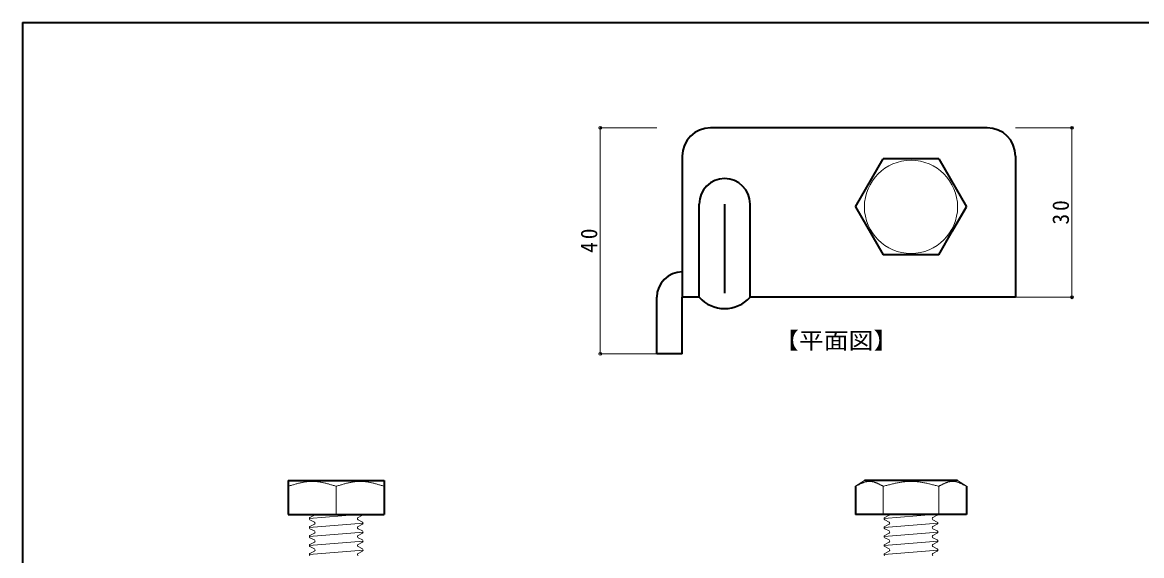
# Model space of a CAD drawing. Units: millimetres at full size, sheet at 1:1; details may follow other scales. Extents: x -492 to 492, y -348 to 348.
# Drawn here: x -492 to -293.9, y -167.1 to -72.8 of the extents above; entities that cross this region are included whole.
import ezdxf
from ezdxf.enums import TextEntityAlignment as Align

# ---------------------------------------------------------------- set-up
doc = ezdxf.new("R2010")
doc.units = ezdxf.units.MM
doc.header["$PDMODE"] = 32
doc.header["$PDSIZE"] = 0.5
for name, color, linetype, lineweight in [('0-2_本体', 7, 'Continuous', 35), ('0-3_ボルト・ナット', 4, 'Continuous', 18), ('0-8', 4, 'Continuous', 18), ('F-0_図面枠', 4, 'Continuous', 18)]:
    doc.layers.add(name, color=color, linetype=linetype, lineweight=lineweight)
doc.styles.add('ＭＳ ゴシック', font='')
doc.styles.get('ＭＳ ゴシック').set_extended_font_data('MS Gothic')

msp = doc.modelspace()

# ---------------------------------------------------------------- linework, layer by layer
at = {"layer": '0-2_本体'}
for p, q in [((-321.19, -91.405), (-370.19, -91.405)), ((-375.19, -96.405), (-375.19, -121.405)), ((-316.19, -96.405), (-316.19, -121.405)), ((-372.19, -121.405), (-372.19, -104.905)), ((-367.69, -104.905), (-367.69, -120.653)), ((-363.19, -121.405), (-363.19, -104.905)), ((-379.69, -131.405), (-379.69, -121.405)), ((-372.19, -121.405), (-375.19, -121.405)), ((-375.19, -131.405), (-375.19, -121.405)), ((-316.19, -121.405), (-363.19, -121.405)), ((-375.19, -131.405), (-379.69, -131.405))]:
    msp.add_line(p, q, dxfattribs=at)
for centre, radius, start, end in [((-370.19, -96.405), 5, 90, 180), ((-321.19, -96.405), 5, 0, 90), ((-367.69, -104.905), 4.5, 0, 180), ((-375.19, -121.405), 4.5, 90, 180), ((-367.69, -117.343), 6.062, 222.07502, 317.92498)]:
    msp.add_arc(centre, radius, start, end, dxfattribs=at)
at = {"layer": '0-3_ボルト・ナット', "color": 7, "lineweight": 35}
for p, q in [((-344.512, -105.392), (-339.605, -96.892)), ((-329.79, -96.892), (-339.605, -96.892)), ((-329.79, -96.892), (-324.883, -105.392)), ((-344.497, -105.418), (-339.605, -113.892)), ((-329.79, -113.892), (-339.605, -113.892)), ((-444.953, -153.851), (-427.953, -153.851)), ((-444.953, -153.851), (-444.953, -159.851)), ((-427.953, -153.851), (-427.953, -159.851)), ((-326.44, -153.851), (-342.94, -153.851)), ((-344.505, -154.851), (-344.505, -159.851)), ((-324.875, -154.851), (-324.875, -159.851)), ((-436.44, -158.297), (-436.44, -158.297)), ((-444.953, -159.851), (-427.953, -159.851)), ((-444.953, -159.851), (-427.953, -159.851)), ((-444.953, -159.851), (-427.953, -159.851)), ((-324.875, -159.851), (-344.505, -159.851)), ((-324.875, -159.851), (-344.505, -159.851))]:
    msp.add_line(p, q, dxfattribs=at)
at = {"layer": '0-3_ボルト・ナット'}
for p, q in [((-342.94, -153.851), (-344.505, -154.851)), ((-326.44, -153.851), (-324.875, -154.851)), ((-436.44, -154.851), (-436.44, -159.851)), ((-339.597, -154.851), (-339.597, -159.851)), ((-329.783, -154.851), (-329.783, -159.851)), ((-441.203, -160.573), (-432.54, -159.851)), ((-440.304, -159.973), (-441.085, -160.38)), ((-432.576, -160.38), (-431.795, -159.973)), ((-339.453, -160.573), (-330.79, -159.851)), ((-338.554, -159.973), (-339.335, -160.38)), ((-330.826, -160.38), (-330.045, -159.973)), ((-441.203, -162.161), (-431.677, -161.367)), ((-440.304, -161.173), (-441.085, -160.767)), ((-440.304, -161.561), (-441.085, -161.967)), ((-440.304, -162.761), (-441.085, -162.354)), ((-432.576, -160.767), (-431.795, -161.173)), ((-432.576, -161.967), (-431.795, -161.561)), ((-432.576, -162.354), (-431.795, -162.761)), ((-339.453, -162.161), (-329.927, -161.367)), ((-338.554, -161.173), (-339.335, -160.767)), ((-338.554, -161.561), (-339.335, -161.967)), ((-338.554, -162.761), (-339.335, -162.354)), ((-330.826, -160.767), (-330.045, -161.173)), ((-330.826, -161.967), (-330.045, -161.561)), ((-330.826, -162.354), (-330.045, -162.761)), ((-441.203, -163.748), (-431.677, -162.954)), ((-440.304, -163.148), (-441.085, -163.555)), ((-440.304, -164.348), (-441.085, -163.942)), ((-432.576, -163.555), (-431.795, -163.148)), ((-432.576, -163.942), (-431.795, -164.348)), ((-339.453, -163.748), (-329.927, -162.954)), ((-338.554, -163.148), (-339.335, -163.555)), ((-338.554, -164.348), (-339.335, -163.942)), ((-330.826, -163.555), (-330.045, -163.148)), ((-330.826, -163.942), (-330.045, -164.348)), ((-441.203, -165.336), (-431.677, -164.542)), ((-441.203, -166.923), (-431.677, -166.129)), ((-440.304, -164.736), (-441.085, -165.142)), ((-440.304, -165.936), (-441.085, -165.529)), ((-440.304, -166.323), (-441.085, -166.73)), ((-432.576, -165.142), (-431.795, -164.736)), ((-432.576, -165.529), (-431.795, -165.936)), ((-432.576, -166.73), (-431.795, -166.323)), ((-339.453, -165.336), (-329.927, -164.542)), ((-339.453, -166.923), (-329.927, -166.129)), ((-338.554, -164.736), (-339.335, -165.142)), ((-338.554, -165.936), (-339.335, -165.529)), ((-338.554, -166.323), (-339.335, -166.73)), ((-330.826, -165.142), (-330.045, -164.736)), ((-330.826, -165.529), (-330.045, -165.936)), ((-330.826, -166.73), (-330.045, -166.323))]:
    msp.add_line(p, q, dxfattribs=at)
at = {"layer": '0-3_ボルト・ナット', "color": 7, "lineweight": 35}
msp.add_lwpolyline([(-329.79, -113.892), (-327.327, -109.626), (-324.883, -105.392)], dxfattribs=at)
at = {"layer": '0-3_ボルト・ナット'}
for points in [[(-444.953, -154.851), (-444.868, -154.825), (-444.722, -154.781), (-444.576, -154.736), (-444.43, -154.692), (-444.283, -154.648), (-444.137, -154.605), (-443.991, -154.562), (-443.845, -154.52), (-443.699, -154.479), (-443.552, -154.438), (-443.406, -154.399), (-443.26, -154.361), (-443.114, -154.324), (-442.968, -154.288), (-442.821, -154.254), (-442.675, -154.221), (-442.529, -154.19), (-442.383, -154.16), (-442.237, -154.133), (-442.09, -154.107), (-441.944, -154.084), (-441.798, -154.063), (-441.652, -154.044), (-441.506, -154.027), (-441.36, -154.013), (-441.213, -154.001), (-441.067, -153.992), (-440.921, -153.986), (-440.775, -153.983), (-440.69, -153.983), (-440.605, -153.983), (-440.46, -153.986), (-440.314, -153.993), (-440.168, -154.002), (-440.022, -154.013), (-439.877, -154.028), (-439.731, -154.044), (-439.585, -154.063), (-439.439, -154.085)], [(-439.439, -154.085), (-439.294, -154.108), (-439.148, -154.134), (-439.002, -154.161), (-438.856, -154.191), (-438.711, -154.222), (-438.565, -154.255), (-438.419, -154.289), (-438.273, -154.324), (-438.128, -154.361), (-437.982, -154.4), (-437.836, -154.439), (-437.691, -154.479), (-437.545, -154.521), (-437.399, -154.563), (-437.253, -154.605), (-437.108, -154.649), (-436.962, -154.692), (-436.816, -154.736), (-436.67, -154.781), (-436.525, -154.825), (-436.44, -154.851), (-436.355, -154.825), (-436.21, -154.781), (-436.064, -154.736), (-435.918, -154.692), (-435.772, -154.648), (-435.627, -154.605), (-435.481, -154.562), (-435.335, -154.52), (-435.189, -154.479), (-435.044, -154.438), (-434.898, -154.399), (-434.752, -154.361), (-434.606, -154.324), (-434.461, -154.288), (-434.315, -154.254), (-434.169, -154.221), (-434.023, -154.19), (-433.878, -154.16)], [(-433.878, -154.16), (-433.732, -154.133), (-433.586, -154.107), (-433.44, -154.084), (-433.295, -154.063), (-433.149, -154.044), (-433.003, -154.027), (-432.858, -154.013), (-432.712, -154.001), (-432.566, -153.992), (-432.42, -153.986), (-432.275, -153.983), (-432.19, -153.983), (-432.106, -153.983), (-431.96, -153.986), (-431.815, -153.993), (-431.67, -154.002), (-431.525, -154.013), (-431.379, -154.028), (-431.234, -154.044), (-431.089, -154.063), (-430.943, -154.085), (-430.798, -154.108), (-430.653, -154.134), (-430.507, -154.161), (-430.362, -154.191), (-430.217, -154.222), (-430.071, -154.255), (-429.926, -154.289), (-429.781, -154.324), (-429.636, -154.361), (-429.49, -154.4), (-429.345, -154.439), (-429.2, -154.479), (-429.054, -154.521), (-428.909, -154.563), (-428.764, -154.605), (-428.618, -154.649), (-428.473, -154.692), (-428.328, -154.736)], [(-342.765, -154.083), (-342.85, -154.106), (-342.934, -154.132), (-343.019, -154.16), (-343.103, -154.189), (-343.188, -154.22), (-343.272, -154.253), (-343.357, -154.287), (-343.441, -154.323), (-343.526, -154.36), (-343.61, -154.398), (-343.695, -154.438), (-343.78, -154.478), (-343.864, -154.519), (-343.949, -154.562), (-344.033, -154.604), (-344.118, -154.648), (-344.202, -154.692), (-344.287, -154.736), (-344.371, -154.781), (-344.456, -154.825), (-344.505, -154.851)], [(-339.597, -154.851), (-339.646, -154.826), (-339.73, -154.781), (-339.814, -154.737), (-339.897, -154.693), (-339.981, -154.649), (-340.065, -154.606), (-340.149, -154.563), (-340.232, -154.521), (-340.316, -154.48), (-340.4, -154.44), (-340.484, -154.4), (-340.567, -154.362), (-340.651, -154.325), (-340.735, -154.29), (-340.819, -154.255), (-340.902, -154.223), (-340.986, -154.192), (-341.07, -154.162), (-341.154, -154.135), (-341.237, -154.109), (-341.321, -154.086), (-341.405, -154.064), (-341.489, -154.045), (-341.572, -154.028), (-341.656, -154.014), (-341.74, -154.002), (-341.824, -153.993), (-341.908, -153.987), (-341.991, -153.983), (-342.04, -153.983), (-342.089, -153.983), (-342.174, -153.986), (-342.258, -153.992), (-342.343, -154.001), (-342.427, -154.012), (-342.512, -154.026), (-342.596, -154.043), (-342.681, -154.062), (-342.765, -154.083)], [(-336.134, -154.084), (-336.302, -154.108), (-336.471, -154.133), (-336.639, -154.161), (-336.807, -154.19), (-336.975, -154.221), (-337.144, -154.254), (-337.312, -154.288), (-337.48, -154.324), (-337.649, -154.361), (-337.817, -154.399), (-337.985, -154.439), (-338.154, -154.479), (-338.322, -154.52), (-338.49, -154.562), (-338.658, -154.605), (-338.827, -154.648), (-338.995, -154.692), (-339.163, -154.736), (-339.332, -154.781), (-339.5, -154.825), (-339.597, -154.851)], [(-329.783, -154.851), (-329.88, -154.825), (-330.048, -154.781), (-330.217, -154.736), (-330.385, -154.692), (-330.553, -154.648), (-330.722, -154.605), (-330.89, -154.562), (-331.058, -154.52), (-331.227, -154.479), (-331.395, -154.439), (-331.563, -154.399), (-331.731, -154.361), (-331.9, -154.324), (-332.068, -154.288), (-332.236, -154.254), (-332.405, -154.221), (-332.573, -154.19), (-332.741, -154.161), (-332.909, -154.133), (-333.078, -154.108), (-333.246, -154.084), (-333.414, -154.063), (-333.583, -154.044), (-333.751, -154.027), (-333.919, -154.013), (-334.088, -154.001), (-334.256, -153.992), (-334.424, -153.986), (-334.592, -153.983), (-334.69, -153.983), (-334.788, -153.983), (-334.956, -153.986), (-335.124, -153.992), (-335.293, -154.001), (-335.461, -154.013), (-335.629, -154.027), (-335.797, -154.044), (-335.966, -154.063), (-336.134, -154.084)], [(-329.783, -154.851), (-329.734, -154.826), (-329.65, -154.781), (-329.566, -154.737), (-329.483, -154.693), (-329.399, -154.649), (-329.315, -154.606), (-329.232, -154.563), (-329.148, -154.521), (-329.064, -154.48), (-328.98, -154.44), (-328.897, -154.4), (-328.813, -154.362), (-328.729, -154.325), (-328.645, -154.29), (-328.562, -154.255), (-328.478, -154.223), (-328.394, -154.192), (-328.31, -154.162), (-328.226, -154.135), (-328.143, -154.109), (-328.059, -154.086), (-327.975, -154.064), (-327.891, -154.045), (-327.808, -154.028), (-327.724, -154.014), (-327.64, -154.002), (-327.556, -153.993), (-327.472, -153.987), (-327.389, -153.983), (-327.34, -153.983), (-327.291, -153.983), (-327.207, -153.986), (-327.122, -153.992), (-327.038, -154.001), (-326.953, -154.012), (-326.869, -154.026), (-326.784, -154.043), (-326.699, -154.062), (-326.615, -154.083)], [(-326.615, -154.083), (-326.53, -154.106), (-326.446, -154.132), (-326.361, -154.16), (-326.277, -154.189), (-326.192, -154.22), (-326.108, -154.253), (-326.023, -154.287), (-325.939, -154.323), (-325.854, -154.36), (-325.77, -154.398), (-325.685, -154.438), (-325.601, -154.478), (-325.516, -154.519), (-325.431, -154.562), (-325.347, -154.604), (-325.262, -154.648), (-325.178, -154.692), (-325.093, -154.736), (-325.009, -154.781), (-324.924, -154.825), (-324.875, -154.851)], [(-428.328, -154.736), (-428.183, -154.781), (-428.037, -154.825), (-427.953, -154.851)]]:
    msp.add_lwpolyline(points, dxfattribs=at)
msp.add_circle((-334.69, -105.405), 8.25, dxfattribs=at)
for centre, start, end in [((-440.984, -160.573), 117.5, 242.5), ((-440.405, -159.779), 297.5, 340.76949), ((-432.475, -160.573), 117.5, 242.5), ((-431.896, -159.779), 297.5, 340.76949), ((-339.234, -160.573), 117.5, 242.5), ((-338.655, -159.779), 297.5, 340.76949), ((-330.725, -160.573), 117.5, 242.5), ((-330.146, -159.779), 297.5, 340.76949), ((-440.984, -162.161), 117.5, 242.5), ((-440.405, -161.367), 297.5, 62.5), ((-432.475, -162.161), 117.5, 242.5), ((-431.896, -161.367), 297.5, 62.5), ((-339.234, -162.161), 117.5, 242.5), ((-338.655, -161.367), 297.5, 62.5), ((-330.725, -162.161), 117.5, 242.5), ((-330.146, -161.367), 297.5, 62.5), ((-440.984, -163.748), 117.5, 242.5), ((-440.405, -162.954), 297.5, 62.5), ((-440.405, -164.542), 297.5, 62.5), ((-432.475, -163.748), 117.5, 242.5), ((-431.896, -162.954), 297.5, 62.5), ((-431.896, -164.542), 297.5, 62.5), ((-339.234, -163.748), 117.5, 242.5), ((-338.655, -162.954), 297.5, 62.5), ((-338.655, -164.542), 297.5, 62.5), ((-330.725, -163.748), 117.5, 242.5), ((-330.146, -162.954), 297.5, 62.5), ((-330.146, -164.542), 297.5, 62.5), ((-440.984, -165.336), 117.5, 242.5), ((-440.405, -166.129), 297.5, 62.5), ((-432.475, -165.336), 117.5, 242.5), ((-431.896, -166.129), 297.5, 62.5), ((-339.234, -165.336), 117.5, 242.5), ((-338.655, -166.129), 297.5, 62.5), ((-330.725, -165.336), 117.5, 242.5), ((-330.146, -166.129), 297.5, 62.5), ((-440.984, -166.923), 117.5, 242.5), ((-432.475, -166.923), 117.5, 242.5), ((-339.234, -166.923), 117.5, 242.5), ((-330.725, -166.923), 117.5, 242.5)]:
    msp.add_arc(centre, 0.218, start, end, dxfattribs=at)
at = {"layer": '0-8'}
for p, q in [((-389.69, -131.405), (-389.69, -91.405)), ((-389.69, -91.405), (-379.69, -91.405)), ((-306.19, -91.405), (-316.19, -91.405)), ((-306.19, -121.405), (-306.19, -91.405)), ((-306.19, -121.405), (-316.19, -121.405)), ((-389.69, -131.405), (-379.69, -131.405))]:
    msp.add_line(p, q, dxfattribs=at)
for p in [(-389.69, -91.405), (-306.19, -91.405), (-306.19, -121.405), (-389.69, -131.405)]:
    msp.add_point(p, dxfattribs=at)
at = {"layer": 'F-0_図面枠', "color": 7, "lineweight": 35}
msp.add_line((-492, -72.75), (-102.5, -72.75), dxfattribs=at)
msp.add_lwpolyline([(-492, -72.75), (-492, -347.75), (-102.5, -347.75)], dxfattribs=at)

# ---------------------------------------------------------------- texts
at = {"layer": '0-8', "color": 7, "style": 'ＭＳ ゴシック', "width": 1.1}
msp.add_text('【平面図】', height=2.933, dxfattribs=at).set_placement((-358.94, -131.405), align=Align.BOTTOM_LEFT)
at = {"layer": '0-8', "color": 7, "char_height": 2.933, "attachment_point": 7, "rotation": 90, "style": 'ＭＳ ゴシック'}
for s, insert in [('\\T1.27;\\W0.95;30', (-306.69, -108.53)), ('\\T1.27;\\W0.95;40', (-390.19, -113.53))]:
    msp.add_mtext(s, dxfattribs=dict(at, insert=insert))

doc.saveas('drawing.dxf')
